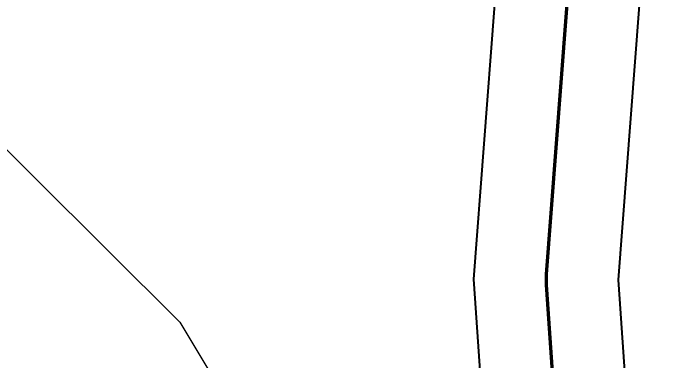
# Model space of a CAD drawing. Header units: feet. Extents: x 10084 to 13321, y 3329 to 8503.
# Drawn here: x 12037.66 to 12074.39, y 6860.95 to 6880.27 of the extents above; entities that cross this region are included whole.
import ezdxf

# ---------------------------------------------------------------- set-up
doc = ezdxf.new("R2010")
doc.units = ezdxf.units.FT
doc.header["$LTSCALE"] = 40
doc.header["$MEASUREMENT"] = 0
doc.layers.add('CONT-L', color=55, linetype='Continuous')
doc.layers.add('Level 1', color=7, linetype='Continuous')

msp = doc.modelspace()

# ---------------------------------------------------------------- linework, layer by layer
at = {"layer": 'CONT-L', "color": 5, "elevation": 558}
for points in [[(12030.706, 6879.233), (12046.871, 6863.136)], [(12046.871, 6863.136), (12071.887, 6821.376)]]:
    msp.add_lwpolyline(points, dxfattribs=at)
at = {"layer": 'Level 1', "color": 5, "linetype": 'Continuous', "lineweight": 40, "flags": 128}
for points in [[(12073.467, 6832.135), (12071.167, 6865.497), (12074.39, 6907.801)], [(12064.863, 6888.055), (12063.146, 6865.526), (12065.479, 6831.684)]]:
    msp.add_lwpolyline(points, dxfattribs=at)
at = {"layer": 'Level 1', "color": 5, "linetype": 'Continuous', "lineweight": 70, "flags": 128}
msp.add_lwpolyline([(12070.574, 6815.931), (12067.177, 6865.222), (12067.179, 6865.801), (12069.627, 6897.928)], dxfattribs=at)

doc.saveas('drawing.dxf')
